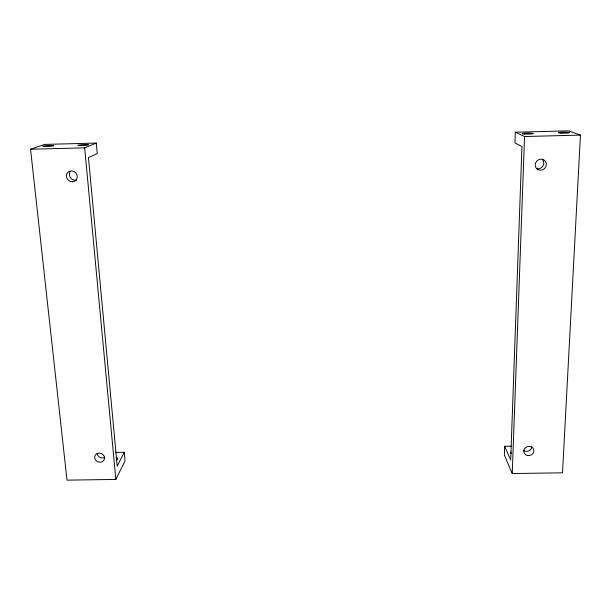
<?xml version="1.0" encoding="UTF-8"?>
<svg xmlns="http://www.w3.org/2000/svg" width="611" height="611" viewBox="0 0 611 611"><rect width="100%" height="100%" fill="white"/><g stroke="black" fill="none" stroke-linecap="round" stroke-linejoin="round"><path stroke-width="0.92" d="M504.686 446.29L504.388 455.08L512.232 473.548L562.51 472.807L580.45 135.092L568.49 130.853L515.302 132.228L514.943 142.905L521.947 146.571L510.681 460.091L504.686 446.29L511.3 446.19M512.232 473.548L524.566 136.528L515.302 132.228M124.247 452.27L117.205 466.094L88.458 157.585L97.233 153.567L96.278 143.073L44.702 144.41L30.55 149.237L67.004 480.147L115.838 479.421L125.034 460.923L124.247 452.27L115.807 452.4M30.55 149.237L84.662 147.847L96.278 143.073M524.566 136.528L580.45 135.092M536.939 168.697L538.352 168.796A5.652 5.293 -44 0 0 542.316 159.265M84.662 147.847L115.838 479.421M116.151 457.364A4.934 1.993 -7.5 0 1 116.426 460.167M511.3 453.561A5.003 2.039 4.4 0 1 511.094 451.98M531.784 446.717A5.048 4.544 -15.6 0 1 528.515 450.987A5.048 4.544 -15.6 0 1 523.108 450.086M104.909 457.242A4.957 4.437 20.9 0 1 97.118 453.668M76.826 179.94A5.545 5.148 47.1 0 1 75.489 180.222L74.099 180.13A5.545 5.148 47.1 0 1 70.456 171.347M104.504 457.456L104.489 458.64A5.003 4.476 20.8 0 1 99.333 462.176A5.003 4.476 20.8 0 1 94.659 457.486A5.003 4.476 20.8 0 1 98.997 453.125L100.288 453.225A5.003 4.476 20.8 0 1 104.504 457.456M535.45 163.565L535.251 165.008A5.713 5.346 -43.8 0 0 539.307 170.095L540.735 170.202A5.713 5.346 -43.8 0 0 546.31 164.848A5.713 5.346 -43.8 0 0 541.797 159.196A5.713 5.346 -43.8 0 0 535.45 163.565M72.602 181.727L71.197 181.643A5.606 5.201 46.9 0 1 66.439 175.739A5.606 5.201 46.9 0 1 71.533 170.897A5.606 5.201 46.9 0 1 77.177 175.953L77.192 177.366A5.606 5.201 46.9 0 1 72.602 181.727M561.035 133.114A5.583 0.504 -0.2 0 0 569.498 132.656A5.583 0.504 -0.2 0 0 561.219 132.243A5.583 0.504 -0.2 0 0 561.035 133.114M524.765 134.046A5.522 0.504 -0.4 0 0 533.304 133.595A5.522 0.504 -0.4 0 0 525.284 133.167A5.522 0.504 -0.4 0 0 524.765 134.046M45.306 146.556A5.484 0.489 -3 0 0 53.631 145.716A5.484 0.489 -3 0 0 45.527 145.701A5.484 0.489 -3 0 0 45.306 146.556M79.369 145.624A5.438 0.496 -2.9 0 0 88.435 144.944A5.438 0.496 -2.9 0 0 81.698 144.685A5.438 0.496 -2.9 0 0 79.369 145.624M527.331 455.478A5.102 4.583 -15.5 0 0 533.777 449.727A5.102 4.583 -15.5 0 0 525.399 447.779A5.102 4.583 -15.5 0 0 527.331 455.478"/></g></svg>
